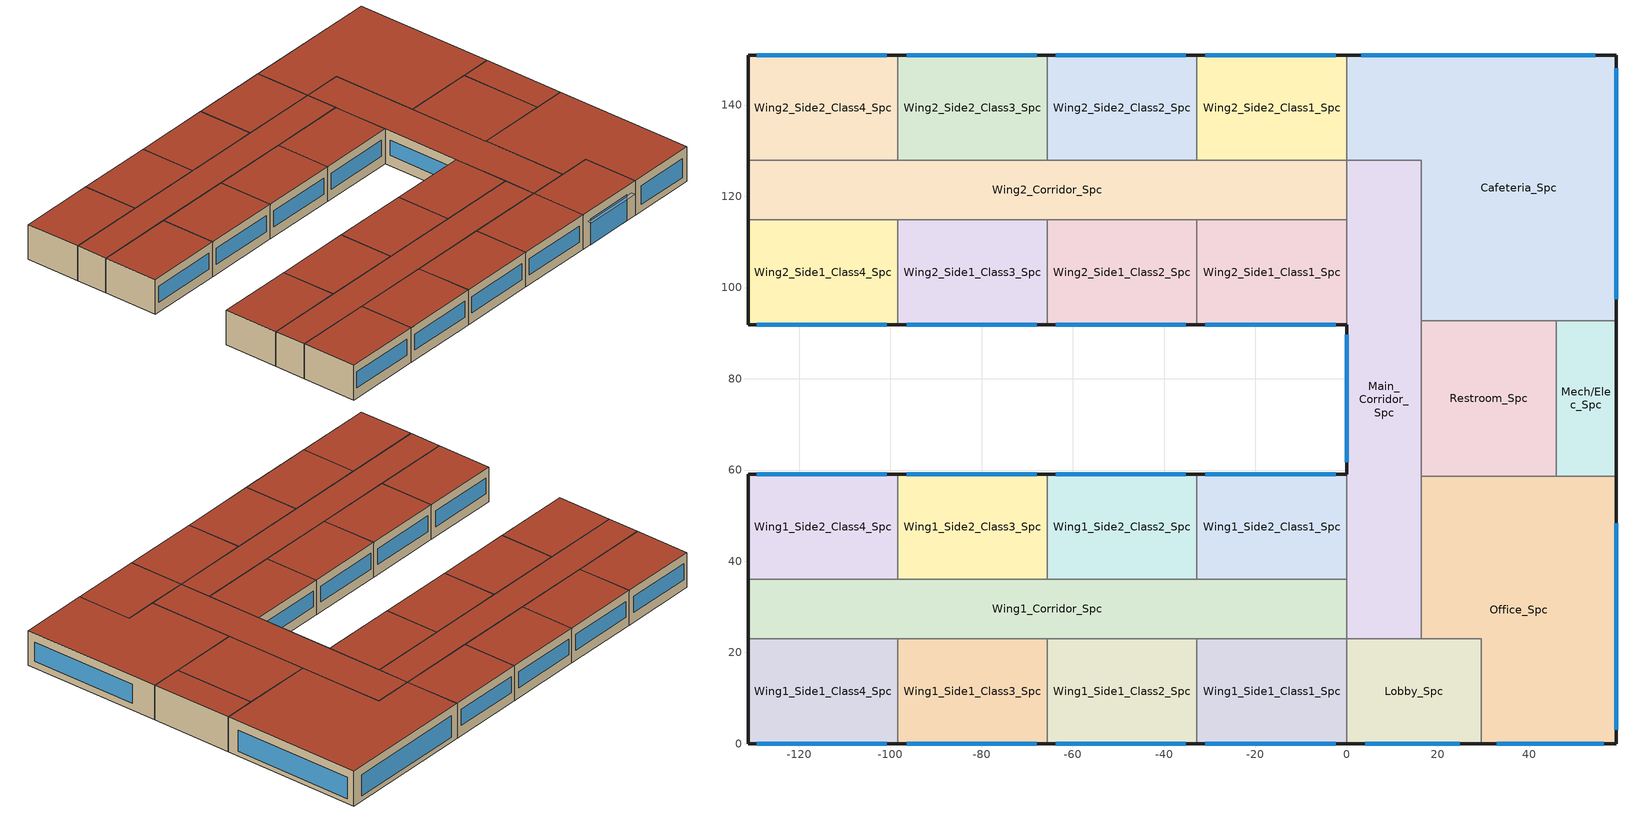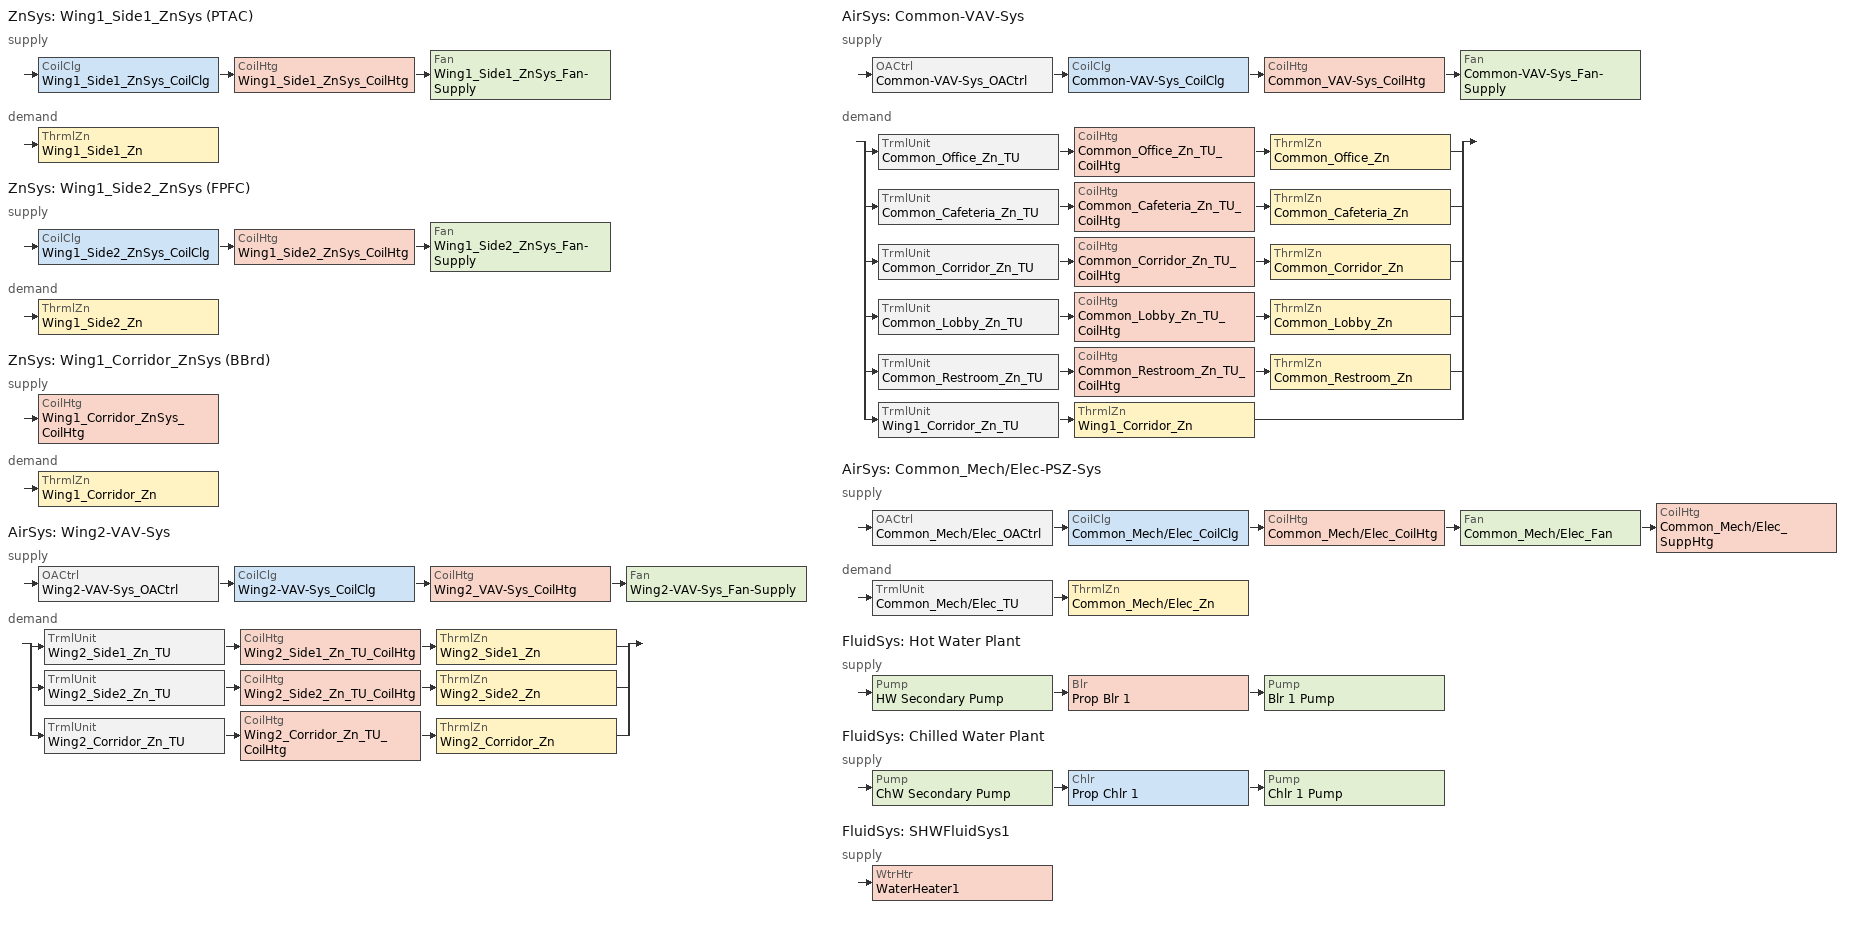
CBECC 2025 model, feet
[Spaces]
Cafeteria_Spc
 floor ground (Base_CZ12-SlabOnOrBelowGradeF073): 59.06,150.92 59.06,92.7 16.4,92.7 16.4,127.95 0,127.95 0,150.92 z0
 wall outside (Base_CZ12-NonresMetalFrameWallU062): 59.06,92.7 59.06,150.92 0,150.92 z0:14.76
 wall to Restroom_Spc (NACM_Interior Wall): 16.4,92.7 45.93,92.7 z0:14.76
 wall to Main_Corridor_Spc (NACM_Interior Wall): 0,127.95 16.4,127.95 16.4,92.7 z0:14.76
 wall to Wing2_Side2_Class1_Spc (NACM_Interior Wall): 0,150.92 0,144.36 0,127.95 z0:14.76
 wall to Mech/Elec_Spc (NACM_Interior Wall): 45.93,92.7 59.06,92.7 z0:14.76
 window (Base_AllCZ_FixedWindowU36): 54.47,150.92 3.25,150.92 / 59.06,97.42 59.06,148.04 z2.04:11.03
 roof outside (Base_CZ12-FlatNonresWoodFramingAndOtherRoofU039): 59.06,92.7 59.06,150.92 0,150.92 0,127.95 16.4,127.95 16.4,92.7 z14.76
Restroom_Spc
 floor ground (Base_CZ12-SlabOnOrBelowGradeF073): 45.93,92.7 45.93,58.68 16.4,58.68 16.4,92.7 z0
 wall to Main_Corridor_Spc (NACM_Interior Wall): 16.4,92.7 16.4,58.68 z0:14.76
 wall to Mech/Elec_Spc (NACM_Interior Wall): 45.93,58.68 45.93,92.7 z0:14.76
 wall to Office_Spc (NACM_Interior Wall): 16.4,58.68 45.93,58.68 z0:14.76
 roof outside (Base_CZ12-FlatNonresWoodFramingAndOtherRoofU039): 45.93,58.68 45.93,92.7 16.4,92.7 16.4,58.68 z14.76
Main_Corridor_Spc
 floor ground (Base_CZ12-SlabOnOrBelowGradeF073): 16.4,127.95 16.4,22.97 0,22.97 0,127.95 z0
 wall outside (Base_CZ12-NonresMetalFrameWallU062): 0,91.86 0,59.06 z0:14.76
 wall to Lobby_Spc (NACM_Interior Wall): 0,22.97 16.4,22.97 z0:14.76
 wall to Wing2_Corridor_Spc (NACM_Interior Wall): 0,127.95 0,114.83 z0:14.76
 wall to Office_Spc (NACM_Interior Wall): 16.4,22.97 16.4,58.68 z0:14.76
 wall to Wing1_Corridor_Spc (NACM_Interior Wall): 0,36.09 0,22.97 z0:14.76
 wall to Wing1_Side2_Class1_Spc (NACM_Interior Wall): 0,59.06 0,36.09 z0:14.76
 wall to Wing2_Side1_Class1_Spc (NACM_Interior Wall): 0,114.83 0,111.55 0,91.86 z0:14.76
 window (Base_AllCZ_FixedWindowU36): 0,89.67 0,61.72 z4.33:10.79
 roof outside (Base_CZ12-FlatNonresWoodFramingAndOtherRoofU039): 16.4,22.97 16.4,127.95 0,127.95 0,22.97 z14.76
Wing2_Side2_Class1_Spc
 floor ground (Base_CZ12-SlabOnOrBelowGradeF073): 0,150.92 0,127.95 -32.81,127.95 -32.81,150.92 z0
 wall outside (Base_CZ12-NonresMetalFrameWallU062): 0,150.92 -32.81,150.92 z0:14.76
 wall to Wing2_Corridor_Spc (NACM_Interior Wall): -32.81,127.95 0,127.95 z0:14.76
 wall to Wing2_Side2_Class2_Spc (NACM_Interior Wall): -32.81,150.92 -32.81,127.95 z0:14.76
 window (Base_AllCZ_FixedWindowU36): -2.4,150.92 -30.94,150.92 z4.27:11.03
 roof outside (Base_CZ12-FlatNonresWoodFramingAndOtherRoofU039): 0,127.95 0,150.92 -32.81,150.92 -32.81,127.95 z14.76
Mech/Elec_Spc
 floor ground (Base_CZ12-SlabOnOrBelowGradeF073): 59.06,92.7 59.06,58.68 45.93,58.68 45.93,92.7 z0
 wall outside (Base_CZ12-NonresMetalFrameWallU062): 59.06,58.68 59.06,92.7 z0:14.76
 wall to Office_Spc (NACM_Interior Wall): 45.93,58.68 59.06,58.68 z0:14.76
 roof outside (Base_CZ12-FlatNonresWoodFramingAndOtherRoofU039): 59.06,58.68 59.06,92.7 45.93,92.7 45.93,58.68 z14.76
Lobby_Spc
 floor ground (Base_CZ12-SlabOnOrBelowGradeF073): 29.53,22.97 29.53,0 0,0 0,22.97 z0
 wall outside (Base_CZ12-NonresMetalFrameWallU062): 0,0 29.53,0 z0:14.76
 wall to Office_Spc (NACM_Interior Wall): 29.53,0 29.53,22.97 16.4,22.97 z0:14.76
 wall to Wing1_Side1_Class1_Spc (NACM_Interior Wall): 0,22.97 0,0 z0:14.76
 window (Base_AllCZ_FixedWindowU36): 4.12,0 24.85,0 z0:10.99
 roof outside (Base_CZ12-FlatNonresWoodFramingAndOtherRoofU039): 29.53,0 29.53,22.97 0,22.97 0,0 z14.76
Office_Spc
 floor ground (Base_CZ12-SlabOnOrBelowGradeF073): 59.06,58.68 59.06,0 29.53,0 29.53,22.97 16.4,22.97 16.4,58.68 z0
 wall outside (Base_CZ12-NonresMetalFrameWallU062): 29.53,0 59.06,0 59.06,58.68 z0:14.76
 window (Base_AllCZ_FixedWindowU36): 59.06,3.07 59.06,48.28 z2.98:11.03; 56.4,0,11.03 32.94,0,11 32.94,0,2.98 56.4,0,2.98
 roof outside (Base_CZ12-FlatNonresWoodFramingAndOtherRoofU039): 59.06,0 59.06,58.68 16.4,58.68 16.4,22.97 29.53,22.97 29.53,0 z14.76
Wing1_Side1_Class1_Spc
 floor ground (Base_CZ12-SlabOnOrBelowGradeF073): 0,22.97 0,0 -32.81,0 -32.81,22.97 z0
 wall outside (Base_CZ12-NonresMetalFrameWallU062): -32.81,0 0,0 z0:14.76
 wall to Wing1_Corridor_Spc (NACM_Interior Wall): 0,22.97 -32.81,22.97 z0:14.76
 wall to Wing1_Side1_Class2_Spc (NACM_Interior Wall): -32.81,22.97 -32.81,0 z0:14.76
 window (Base_AllCZ_FixedWindowU36): -30.94,0 -2.4,0 z4.27:11.03
 roof outside (Base_CZ12-FlatNonresWoodFramingAndOtherRoofU039): 0,0 0,22.97 -32.81,22.97 -32.81,0 z14.76
Wing2_Corridor_Spc
 floor ground (Base_CZ12-SlabOnOrBelowGradeF073): 0,127.95 0,114.83 -131.23,114.83 -131.23,127.95 z0
 wall outside (Base_CZ12-NonresMetalFrameWallU062): -131.23,127.95 -131.23,114.83 z0:14.76
 wall to Wing2_Side2_Class4_Spc (NACM_Interior Wall): -98.43,127.95 -131.23,127.95 z0:14.76
 wall to Wing2_Side2_Class3_Spc (NACM_Interior Wall): -65.62,127.95 -98.43,127.95 z0:14.76
 wall to Wing2_Side2_Class2_Spc (NACM_Interior Wall): -32.81,127.95 -65.62,127.95 z0:14.76
 wall to Wing2_Side1_Class1_Spc (NACM_Interior Wall): -32.81,114.83 0,114.83 z0:14.76
 wall to Wing2_Side1_Class2_Spc (NACM_Interior Wall): -65.62,114.83 -32.81,114.83 z0:14.76
 wall to Wing2_Side1_Class3_Spc (NACM_Interior Wall): -98.43,114.83 -65.62,114.83 z0:14.76
 wall to Wing2_Side1_Class4_Spc (NACM_Interior Wall): -131.23,114.83 -98.43,114.83 z0:14.76
 roof outside (Base_CZ12-FlatNonresWoodFramingAndOtherRoofU039): 0,114.83 0,127.95 -131.23,127.95 -131.23,114.83 z14.76
Wing1_Corridor_Spc
 floor ground (Base_CZ12-SlabOnOrBelowGradeF073): 0,36.09 0,22.97 -131.23,22.97 -131.23,36.09 z0
 wall outside (Base_CZ12-NonresMetalFrameWallU062): -131.23,36.09 -131.23,22.97 z0:14.76
 wall to Wing1_Side2_Class4_Spc (NACM_Interior Wall): -98.43,36.09 -131.23,36.09 z0:14.76
 wall to Wing1_Side2_Class3_Spc (NACM_Interior Wall): -65.62,36.09 -98.43,36.09 z0:14.76
 wall to Wing1_Side2_Class2_Spc (NACM_Interior Wall): -32.81,36.09 -65.62,36.09 z0:14.76
 wall to Wing1_Side2_Class1_Spc (NACM_Interior Wall): 0,36.09 -32.81,36.09 z0:14.76
 wall to Wing1_Side1_Class2_Spc (NACM_Interior Wall): -65.62,22.97 -32.81,22.97 z0:14.76
 wall to Wing1_Side1_Class3_Spc (NACM_Interior Wall): -98.43,22.97 -65.62,22.97 z0:14.76
 wall to Wing1_Side1_Class4_Spc (NACM_Interior Wall): -131.23,22.97 -98.43,22.97 z0:14.76
 roof outside (Base_CZ12-FlatNonresWoodFramingAndOtherRoofU039): 0,22.97 0,36.09 -131.23,36.09 -131.23,22.97 z14.76
Wing1_Side2_Class1_Spc
 floor ground (Base_CZ12-SlabOnOrBelowGradeF073): 0,59.06 0,36.09 -32.81,36.09 -32.81,59.06 z0
 wall outside (Base_CZ12-NonresMetalFrameWallU062): 0,59.06 -32.81,59.06 z0:14.76
 wall to Wing1_Side2_Class2_Spc (NACM_Interior Wall): -32.81,59.06 -32.81,36.09 z0:14.76
 window (Base_AllCZ_FixedWindowU36): -2.4,59.06 -30.94,59.06 z4.27:11.03
 roof outside (Base_CZ12-FlatNonresWoodFramingAndOtherRoofU039): 0,36.09 0,59.06 -32.81,59.06 -32.81,36.09 z14.76
Wing2_Side1_Class1_Spc
 floor ground (Base_CZ12-SlabOnOrBelowGradeF073): 0,114.83 0,91.86 -32.81,91.86 -32.81,114.83 z0
 wall outside (Base_CZ12-NonresMetalFrameWallU062): -32.81,91.86 0,91.86 z0:14.76
 wall to Wing2_Side1_Class2_Spc (NACM_Interior Wall): -32.81,114.83 -32.81,91.86 z0:14.76
 window (Base_AllCZ_FixedWindowU36): -30.94,91.86 -2.4,91.86 z4.27:11.03
 roof outside (Base_CZ12-FlatNonresWoodFramingAndOtherRoofU039): 0,91.86 0,114.83 -32.81,114.83 -32.81,91.86 z14.76
Wing1_Side2_Class4_Spc
 floor ground (Base_CZ12-SlabOnOrBelowGradeF073): -98.43,59.06 -98.43,36.09 -131.23,36.09 -131.23,59.06 z0
 wall outside (Base_CZ12-NonresMetalFrameWallU062): -98.43,59.06 -131.23,59.06 -131.23,36.09 z0:14.76
 wall to Wing1_Side2_Class3_Spc (NACM_Interior Wall): -98.43,36.09 -98.43,59.06 z0:14.76
 window (Base_AllCZ_FixedWindowU36): -100.83,59.06 -129.37,59.06 z4.27:11.03
 roof outside (Base_CZ12-FlatNonresWoodFramingAndOtherRoofU039): -98.43,36.09 -98.43,59.06 -131.23,59.06 -131.23,36.09 z14.76
Wing1_Side2_Class3_Spc
 floor ground (Base_CZ12-SlabOnOrBelowGradeF073): -65.62,59.06 -65.62,36.09 -98.43,36.09 -98.43,59.06 z0
 wall outside (Base_CZ12-NonresMetalFrameWallU062): -65.62,59.06 -98.43,59.06 z0:14.76
 wall to Wing1_Side2_Class2_Spc (NACM_Interior Wall): -65.62,36.09 -65.62,59.06 z0:14.76
 window (Base_AllCZ_FixedWindowU36): -67.89,59.06 -96.43,59.06 z4.27:11.03
 roof outside (Base_CZ12-FlatNonresWoodFramingAndOtherRoofU039): -65.62,36.09 -65.62,59.06 -98.43,59.06 -98.43,36.09 z14.76
Wing1_Side2_Class2_Spc
 floor ground (Base_CZ12-SlabOnOrBelowGradeF073): -32.81,59.06 -32.81,36.09 -65.62,36.09 -65.62,59.06 z0
 wall outside (Base_CZ12-NonresMetalFrameWallU062): -32.81,59.06 -65.62,59.06 z0:14.76
 window (Base_AllCZ_FixedWindowU36): -35.24,59.06 -63.79,59.06 z4.27:11.03
 roof outside (Base_CZ12-FlatNonresWoodFramingAndOtherRoofU039): -32.81,36.09 -32.81,59.06 -65.62,59.06 -65.62,36.09 z14.76
Wing1_Side1_Class2_Spc
 floor ground (Base_CZ12-SlabOnOrBelowGradeF073): -32.81,22.97 -32.81,0 -65.62,0 -65.62,22.97 z0
 wall outside (Base_CZ12-NonresMetalFrameWallU062): -65.62,0 -32.81,0 z0:14.76
 wall to Wing1_Side1_Class3_Spc (NACM_Interior Wall): -65.62,22.97 -65.62,0 z0:14.76
 window (Base_AllCZ_FixedWindowU36): -63.79,0 -35.24,0 z4.27:11.03
 roof outside (Base_CZ12-FlatNonresWoodFramingAndOtherRoofU039): -32.81,0 -32.81,22.97 -65.62,22.97 -65.62,0 z14.76
Wing1_Side1_Class3_Spc
 floor ground (Base_CZ12-SlabOnOrBelowGradeF073): -65.62,22.97 -65.62,0 -98.43,0 -98.43,22.97 z0
 wall outside (Base_CZ12-NonresMetalFrameWallU062): -98.43,0 -65.62,0 z0:14.76
 wall to Wing1_Side1_Class4_Spc (NACM_Interior Wall): -98.43,22.97 -98.43,0 z0:14.76
 window (Base_AllCZ_FixedWindowU36): -96.43,0 -67.89,0 z4.27:11.03
 roof outside (Base_CZ12-FlatNonresWoodFramingAndOtherRoofU039): -65.62,0 -65.62,22.97 -98.43,22.97 -98.43,0 z14.76
Wing1_Side1_Class4_Spc
 floor ground (Base_CZ12-SlabOnOrBelowGradeF073): -98.43,22.97 -98.43,0 -131.23,0 -131.23,22.97 z0
 wall outside (Base_CZ12-NonresMetalFrameWallU062): -131.23,22.97 -131.23,0 -98.43,0 z0:14.76
 window (Base_AllCZ_FixedWindowU36): -129.37,0 -100.83,0 z4.27:11.03
 roof outside (Base_CZ12-FlatNonresWoodFramingAndOtherRoofU039): -98.43,0 -98.43,22.97 -131.23,22.97 -131.23,0 z14.76
Wing2_Side2_Class4_Spc
 floor ground (Base_CZ12-SlabOnOrBelowGradeF073): -98.43,150.92 -98.43,127.95 -131.23,127.95 -131.23,150.92 z0
 wall outside (Base_CZ12-NonresMetalFrameWallU062): -98.43,150.92 -131.23,150.92 -131.23,127.95 z0:14.76
 wall to Wing2_Side2_Class3_Spc (NACM_Interior Wall): -98.43,127.95 -98.43,150.92 z0:14.76
 window (Base_AllCZ_FixedWindowU36): -100.83,150.92 -129.37,150.92 z4.27:11.03
 roof outside (Base_CZ12-FlatNonresWoodFramingAndOtherRoofU039): -98.43,127.95 -98.43,150.92 -131.23,150.92 -131.23,127.95 z14.76
Wing2_Side2_Class3_Spc
 floor ground (Base_CZ12-SlabOnOrBelowGradeF073): -65.62,150.92 -65.62,127.95 -98.43,127.95 -98.43,150.92 z0
 wall outside (Base_CZ12-NonresMetalFrameWallU062): -65.62,150.92 -98.43,150.92 z0:14.76
 wall to Wing2_Side2_Class2_Spc (NACM_Interior Wall): -65.62,127.95 -65.62,150.92 z0:14.76
 window (Base_AllCZ_FixedWindowU36): -67.89,150.92 -96.43,150.92 z4.27:11.03
 roof outside (Base_CZ12-FlatNonresWoodFramingAndOtherRoofU039): -65.62,127.95 -65.62,150.92 -98.43,150.92 -98.43,127.95 z14.76
Wing2_Side2_Class2_Spc
 floor ground (Base_CZ12-SlabOnOrBelowGradeF073): -32.81,150.92 -32.81,127.95 -65.62,127.95 -65.62,150.92 z0
 wall outside (Base_CZ12-NonresMetalFrameWallU062): -32.81,150.92 -65.62,150.92 z0:14.76
 window (Base_AllCZ_FixedWindowU36): -35.24,150.92 -63.79,150.92 z4.27:11.03
 roof outside (Base_CZ12-FlatNonresWoodFramingAndOtherRoofU039): -32.81,127.95 -32.81,150.92 -65.62,150.92 -65.62,127.95 z14.76
Wing2_Side1_Class2_Spc
 floor ground (Base_CZ12-SlabOnOrBelowGradeF073): -32.81,114.83 -32.81,91.86 -65.62,91.86 -65.62,114.83 z0
 wall outside (Base_CZ12-NonresMetalFrameWallU062): -65.62,91.86 -32.81,91.86 z0:14.76
 wall to Wing2_Side1_Class3_Spc (NACM_Interior Wall): -65.62,114.83 -65.62,91.86 z0:14.76
 window (Base_AllCZ_FixedWindowU36): -63.79,91.86 -35.24,91.86 z4.27:11.03
 roof outside (Base_CZ12-FlatNonresWoodFramingAndOtherRoofU039): -32.81,91.86 -32.81,114.83 -65.62,114.83 -65.62,91.86 z14.76
Wing2_Side1_Class3_Spc
 floor ground (Base_CZ12-SlabOnOrBelowGradeF073): -65.62,114.83 -65.62,91.86 -98.43,91.86 -98.43,114.83 z0
 wall outside (Base_CZ12-NonresMetalFrameWallU062): -98.43,91.86 -65.62,91.86 z0:14.76
 wall to Wing2_Side1_Class4_Spc (NACM_Interior Wall): -98.43,114.83 -98.43,91.86 z0:14.76
 window (Base_AllCZ_FixedWindowU36): -96.43,91.86 -67.89,91.86 z4.27:11.03
 roof outside (Base_CZ12-FlatNonresWoodFramingAndOtherRoofU039): -65.62,91.86 -65.62,114.83 -98.43,114.83 -98.43,91.86 z14.76
Wing2_Side1_Class4_Spc
 floor ground (Base_CZ12-SlabOnOrBelowGradeF073): -98.43,114.83 -98.43,91.86 -131.23,91.86 -131.23,114.83 z0
 wall outside (Base_CZ12-NonresMetalFrameWallU062): -131.23,114.83 -131.23,91.86 -98.43,91.86 z0:14.76
 window (Base_AllCZ_FixedWindowU36): -129.37,91.86 -100.83,91.86 z4.27:11.03
 roof outside (Base_CZ12-FlatNonresWoodFramingAndOtherRoofU039): -98.43,91.86 -98.43,114.83 -131.23,114.83 -131.23,91.86 z14.76
shading: 2.12,0 2.12,-2 26.85,-2 26.85,0 z10.99
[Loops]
ZnSys 'Wing1_Side1_ZnSys (PTAC)'
 supply: CoilClg 'Wing1_Side1_ZnSys_CoilClg' > CoilHtg 'Wing1_Side1_ZnSys_CoilHtg' > Fan 'Wing1_Side1_ZnSys_Fan-Supply'
 demand: ThrmlZn 'Wing1_Side1_Zn'
ZnSys 'Wing1_Side2_ZnSys (FPFC)'
 supply: CoilClg 'Wing1_Side2_ZnSys_CoilClg' > CoilHtg 'Wing1_Side2_ZnSys_CoilHtg' > Fan 'Wing1_Side2_ZnSys_Fan-Supply'
 demand: ThrmlZn 'Wing1_Side2_Zn'
ZnSys 'Wing1_Corridor_ZnSys (BBrd)'
 supply: CoilHtg 'Wing1_Corridor_ZnSys_CoilHtg'
 demand: ThrmlZn 'Wing1_Corridor_Zn'
AirSys 'Wing2-VAV-Sys'
 supply: OACtrl 'Wing2-VAV-Sys_OACtrl' > CoilClg 'Wing2-VAV-Sys_CoilClg' > CoilHtg 'Wing2_VAV-Sys_CoilHtg' > Fan 'Wing2-VAV-Sys_Fan-Supply'
 demand: split
  | TrmlUnit 'Wing2_Side1_Zn_TU' > CoilHtg 'Wing2_Side1_Zn_TU_CoilHtg' > ThrmlZn 'Wing2_Side1_Zn'
  | TrmlUnit 'Wing2_Side2_Zn_TU' > CoilHtg 'Wing2_Side2_Zn_TU_CoilHtg' > ThrmlZn 'Wing2_Side2_Zn'
  | TrmlUnit 'Wing2_Corridor_Zn_TU' > CoilHtg 'Wing2_Corridor_Zn_TU_CoilHtg' > ThrmlZn 'Wing2_Corridor_Zn'
AirSys 'Common-VAV-Sys'
 supply: OACtrl 'Common-VAV-Sys_OACtrl' > CoilClg 'Common-VAV-Sys_CoilClg' > CoilHtg 'Common_VAV-Sys_CoilHtg' > Fan 'Common-VAV-Sys_Fan-Supply'
 demand: split
  | TrmlUnit 'Common_Office_Zn_TU' > CoilHtg 'Common_Office_Zn_TU_CoilHtg' > ThrmlZn 'Common_Office_Zn'
  | TrmlUnit 'Common_Cafeteria_Zn_TU' > CoilHtg 'Common_Cafeteria_Zn_TU_CoilHtg' > ThrmlZn 'Common_Cafeteria_Zn'
  | TrmlUnit 'Common_Corridor_Zn_TU' > CoilHtg 'Common_Corridor_Zn_TU_CoilHtg' > ThrmlZn 'Common_Corridor_Zn'
  | TrmlUnit 'Common_Lobby_Zn_TU' > CoilHtg 'Common_Lobby_Zn_TU_CoilHtg' > ThrmlZn 'Common_Lobby_Zn'
  | TrmlUnit 'Common_Restroom_Zn_TU' > CoilHtg 'Common_Restroom_Zn_TU_CoilHtg' > ThrmlZn 'Common_Restroom_Zn'
  | TrmlUnit 'Wing1_Corridor_Zn_TU' > ThrmlZn 'Wing1_Corridor_Zn'
AirSys 'Common_Mech/Elec-PSZ-Sys'
 supply: OACtrl 'Common_Mech/Elec_OACtrl' > CoilClg 'Common_Mech/Elec_CoilClg' > CoilHtg 'Common_Mech/Elec_CoilHtg' > Fan 'Common_Mech/Elec_Fan' > CoilHtg 'Common_Mech/Elec_SuppHtg'
 demand: TrmlUnit 'Common_Mech/Elec_TU' > ThrmlZn 'Common_Mech/Elec_Zn'
FluidSys 'Hot Water Plant'
 supply: Pump 'HW Secondary Pump' > Blr 'Prop Blr 1' > Pump 'Blr 1 Pump'
FluidSys 'Chilled Water Plant'
 supply: Pump 'ChW Secondary Pump' > Chlr 'Prop Chlr 1' > Pump 'Chlr 1 Pump'
FluidSys 'SHWFluidSys1'
 supply: WtrHtr 'WaterHeater1'
[Proj]
010312-SchSml-VAVFluidZnSys: ZipCode=95814; AirBarrier=Air barrier - not verified
[Bldg]
Primary School: TotStoryCnt=1; AboveGrdStoryCnt=1
[ConsAssm]
Base_CZ12-NonresMetalFrameWallU062: CompatibleSurfType=ExteriorWall; MatRef[1]=Stucco - 7/8 in.; MatRef[2]=Compliance Insulation R13.99; MatRef[3]=Air - Metal Wall Framing - 16 or 24 in. OC; MatRef[4]=Gypsum Board - 1/2 in.
Base_CZ12-FlatNonresWoodFramingAndOtherRoofU039: CompatibleSurfType=Roof; MatRef[1]=Metal Standing Seam - 1/16 in.; MatRef[2]=Compliance Insulation R24.86; CRRCInitialRefl=0.63; CRRCAgedRefl=0.63; CRRCInitialEmit=0.85; CRRCAgedEmit=0.85; CRRCProdID=XXXX-XXXX
Base_CZ12-SlabOnOrBelowGradeF073: CompatibleSurfType=UndergroundFloor; MatRef[1]=Concrete - 140 lb/ft3 - 6 in.; SlabType=UnheatedSlabOnGrade
NACM_Interior Wall: CompatibleSurfType=InteriorWall; MatRef[1]=NACM_Gypsum Board 5/8in; MatRef[2]=NACM_Gypsum Board 5/8in
[Mat]
Name | CodeCat | CodeItem
Stucco - 7/8 in. | Plastering Materials | Stucco - 7/8 in.
Compliance Insulation R13.99 | Insulation Board | Compliance Insulation R13.99
Air - Metal Wall Framing - 16 or 24 in. OC | Air | Air - Metal Wall Framing - 16 or 24 in. OC
Gypsum Board - 1/2 in. | Bldg Board and Siding | Gypsum Board - 1/2 in.
Metal Standing Seam - 1/16 in. | Roofing | Metal Standing Seam - 1/16 in.
Compliance Insulation R24.86 | Insulation Board | Compliance Insulation R24.86
Concrete - 140 lb/ft3 - 6 in. | Concrete | Concrete - 140 lb/ft3 - 6 in.
NACM_Gypsum Board 5/8in | Bldg Board and Siding | Gypsum Board - 5/8 in.
[FenCons]
Base_AllCZ_FixedWindowU36: FenType=VerticalFenestration; FenProdType=FixedWindow; AssmContext=Manufactured; CertificationMthd=NFRCRated; SHGC=0.25; UFactor=0.36; VT=0.42
[Story]
Level 1
[Spc] Story=Level 1
Name | ThrmlZnRef | Vol | SpcFuncDefaultsRef | SHWFluidSegRef | OccSensorCtrl | CondgType
Cafeteria_Spc | Common_Cafeteria_Zn | 42220.3 | Cafeteria Defaults | SHWSupply1
Lobby_Spc | Common_Lobby_Zn | 10011.7 | Corridor/Lobby Defaults |  | 1
Main_Corridor_Spc | Common_Corridor_Zn | 25426.6 | Corridor/Lobby Defaults |  | 1
Mech/Elec_Spc | Common_Mech/Elec_Zn | 6591.85 | Elec/Mech Room Defaults | SHWSupply1 |  | DirectlyConditioned
Office_Spc | Common_Office_Zn | 32500.4 | Office Defaults | SHWSupply1
Restroom_Spc | Common_Restroom_Zn | 14831.7 | Corridor/Lobby Defaults |  | 1
Wing1_Corridor_Spc | Wing1_Corridor_Zn | 25426.6 | Corridor/Lobby Defaults |  | 1
Wing1_Side1_Class1_Spc; Wing1_Side1_Class2_Spc; Wing1_Side1_Class3_Spc; Wing1_Side1_Class4_Spc | Wing1_Side1_Zn | 11124.1 | Library Reading Area Defaults | SHWSupply1
Wing1_Side2_Class1_Spc; Wing1_Side2_Class2_Spc; Wing1_Side2_Class3_Spc | Wing1_Side2_Zn | 11124.1 | Library Stacks Defaults | SHWSupply1
Wing1_Side2_Class4_Spc | Wing1_Side2_Zn | 11124.1 | Library Reading Area Defaults | SHWSupply1
Wing2_Corridor_Spc | Wing2_Corridor_Zn | 25426.6 | Corridor/Lobby Defaults |  | 1
Wing2_Side1_Class1_Spc; Wing2_Side1_Class2_Spc; Wing2_Side1_Class3_Spc; Wing2_Side1_Class4_Spc | Wing2_Side1_Zn | 11124.1 | Classroom Defaults | SHWSupply1
Wing2_Side2_Class1_Spc; Wing2_Side2_Class2_Spc; Wing2_Side2_Class3_Spc; Wing2_Side2_Class4_Spc | Wing2_Side2_Zn | 11124.1 | Classroom Defaults | SHWSupply1
[ZnSys] AvailSchRef=School HVAC Sch
Name | Type | Cnt
Wing1_Side1_ZnSys (PTAC) | PTAC | 4
Wing1_Side2_ZnSys (FPFC) | FPFC | 4
Wing1_Corridor_ZnSys (BBrd) | Baseboard
[CoilClg]
Name | Sys | Type | FuelSrc | CndsrType | FluidSegInRef | FluidSegOutRef
Wing1_Side1_ZnSys_CoilClg | Wing1_Side1_ZnSys (PTAC) | DirectExpansion | Electric | Air
Wing1_Side2_ZnSys_CoilClg | Wing1_Side2_ZnSys (FPFC) | ChilledWater |  |  | ChW Secondary Supply | ChW Secondary Return
Wing2-VAV-Sys_CoilClg | Wing2-VAV-Sys | ChilledWater |  |  | ChW Secondary Supply | ChW Secondary Return
Common-VAV-Sys_CoilClg | Common-VAV-Sys | ChilledWater |  |  | ChW Secondary Supply | ChW Secondary Return
Common_Mech/Elec_CoilClg | Common_Mech/Elec-PSZ-Sys | DirectExpansion | Electric | Air
[CoilHtg]
Wing1_Side1_ZnSys_CoilHtg: Sys=Wing1_Side1_ZnSys (PTAC); Type=HotWater; FluidSegInRef=HW Secondary Supply; FluidSegOutRef=HW Secondary Return
Wing1_Side2_ZnSys_CoilHtg: Sys=Wing1_Side2_ZnSys (FPFC); Type=HotWater; FluidSegInRef=HW Secondary Supply; FluidSegOutRef=HW Secondary Return
Wing1_Corridor_ZnSys_CoilHtg: Sys=Wing1_Corridor_ZnSys (BBrd); Type=HotWater; FluidSegInRef=HW Secondary Supply; FluidSegOutRef=HW Secondary Return; CapTotNetRtd=70000
Wing2_VAV-Sys_CoilHtg; Wing2_Side1_Zn_TU_CoilHtg; Wing2_Side2_Zn_TU_CoilHtg; Wing2_Corridor_Zn_TU_CoilHtg: Sys=Wing2-VAV-Sys; Type=HotWater; FluidSegInRef=HW Secondary Supply; FluidSegOutRef=HW Secondary Return
Common_VAV-Sys_CoilHtg; Common_Office_Zn_TU_CoilHtg; Common_Cafeteria_Zn_TU_CoilHtg; Common_Corridor_Zn_TU_CoilHtg; Common_Lobby_Zn_TU_CoilHtg; Common_Restroom_Zn_TU_CoilHtg: Sys=Common-VAV-Sys; Type=HotWater; FluidSegInRef=HW Secondary Supply; FluidSegOutRef=HW Secondary Return
Common_Mech/Elec_CoilHtg: Sys=Common_Mech/Elec-PSZ-Sys; Type=HeatPump; FuelSrc=Electric; CndsrType=Air; HtPumpCOP=3.1; HtPumpSuppCoilHtgRef=Common_Mech/Elec_SuppHtg; HtPumpCprsrLockoutTemp=32; HtPumpSuppTemp=40; HtPumpCrankcaseHtrCap=150; HtPumpCrankcaseCtrlTemp=40; HtPumpDefHtSrc=Electric; HtPumpDefHtrCap=3413; HtPumpDefCtrl=TimedCycle
Common_Mech/Elec_SuppHtg: Sys=Common_Mech/Elec-PSZ-Sys; Type=Resistance; FuelSrc=Electric
[Fan]
Name | Sys | CtrlMthd | ModelingMthd | FlowEff | TotStaticPress | MtrType | MtrPoleCnt | MtrEff | MtrPos | CentType | MtrBHP | MtrHP
Wing1_Side1_ZnSys_Fan-Supply | Wing1_Side1_ZnSys (PTAC) | ConstantVolume | StaticPressure | 0.45 | 0.5 | Open | 4 | 0.85 | NotInAirStream
Wing1_Side2_ZnSys_Fan-Supply | Wing1_Side2_ZnSys (FPFC) | ConstantVolume | StaticPressure | 0.45 | 0.5 | Open | 4 | 0.85 | NotInAirStream
Wing2-VAV-Sys_Fan-Supply | Wing2-VAV-Sys | VariableSpeedDrive |  | 0.61 |  | Open | 4 | 0.9 | InAirStream | AirFoil | 9.21 | 10
Common-VAV-Sys_Fan-Supply | Common-VAV-Sys | VariableSpeedDrive |  | 0.61 |  | Open | 4 | 0.9 | InAirStream | AirFoil | 10.963 | 12.5
Common_Mech/Elec_Fan | Common_Mech/Elec-PSZ-Sys | ConstantVolume |  | 0.61 |  |  |  | 0.85 | InAirStream
[AirSys] AvailSchRef=School HVAC Sch
Name | Type | CtrlSysType | ReheatCtrlMthd | OptStart | ClgCtrl | ClRstSupHi | ClRstSupLow | ClRstOutdrLow | ClRstOutdrHi | CtrlZnRef
Wing2-VAV-Sys | VAV | DDCToZone | DualMaximum | 1 | WarmestReset | 60 | 55
Common-VAV-Sys | VAV | DDCToZone |  | 1 | OutsideAirReset | 60 | 55 | 70 | 55
Common_Mech/Elec-PSZ-Sys | SZHP |  |  |  |  |  |  |  |  | Common_Mech/Elec_Zn
[AirSeg]
Name | Sys | Type | Path
Wing2-VAV-Sys_AirSeg-Supply | Wing2-VAV-Sys | Supply | Ducted
Wing2-VAV-Sys_AirSeg-Relief | Wing2-VAV-Sys | Relief | Direct
Common-VAV-Sys_AirSeg-Supply | Common-VAV-Sys | Supply | Ducted
Common-VAV-Sys_AirSeg-Relief | Common-VAV-Sys | Relief | Direct
Common_Mech/Elec_AirSeg-Supply | Common_Mech/Elec-PSZ-Sys | Supply | Ducted
Common_Mech/Elec_AirSeg-Return | Common_Mech/Elec-PSZ-Sys | Return | Direct
[OACtrl] EconoCtrlMthd=DifferentialDryBulb; EconoIntegration=Integrated; EconoHiTempLockout=80
Name | Sys | AirSegSupRef | AirSegRetRef
Wing2-VAV-Sys_OACtrl | Wing2-VAV-Sys | Wing2-VAV-Sys_AirSeg-Supply | Wing2-VAV-Sys_AirSeg-Relief
Common-VAV-Sys_OACtrl | Common-VAV-Sys | Common-VAV-Sys_AirSeg-Supply | Common-VAV-Sys_AirSeg-Relief
Common_Mech/Elec_OACtrl | Common_Mech/Elec-PSZ-Sys | Common_Mech/Elec_AirSeg-Supply | Common_Mech/Elec_AirSeg-Return
[TrmlUnit]
Name | Sys | Type | ZnServedRef | Cnt | PriAirSegRef | PriAirFlowMax | PriAirFlowMin
Wing2_Side1_Zn_TU | Wing2-VAV-Sys | VAVReheatBox | Wing2_Side1_Zn | 4 | Wing2-VAV-Sys_AirSeg-Supply
Wing2_Side2_Zn_TU | Wing2-VAV-Sys | VAVReheatBox | Wing2_Side2_Zn | 4 | Wing2-VAV-Sys_AirSeg-Supply
Wing2_Corridor_Zn_TU | Wing2-VAV-Sys | VAVReheatBox | Wing2_Corridor_Zn |  | Wing2-VAV-Sys_AirSeg-Supply
Common_Office_Zn_TU | Common-VAV-Sys | VAVReheatBox | Common_Office_Zn |  | Common-VAV-Sys_AirSeg-Supply
Common_Cafeteria_Zn_TU | Common-VAV-Sys | VAVReheatBox | Common_Cafeteria_Zn |  | Common-VAV-Sys_AirSeg-Supply | 5000
Common_Corridor_Zn_TU | Common-VAV-Sys | VAVReheatBox | Common_Corridor_Zn |  | Common-VAV-Sys_AirSeg-Supply
Common_Lobby_Zn_TU | Common-VAV-Sys | VAVReheatBox | Common_Lobby_Zn |  | Common-VAV-Sys_AirSeg-Supply |  | 300
Common_Restroom_Zn_TU | Common-VAV-Sys | VAVReheatBox | Common_Restroom_Zn |  | Common-VAV-Sys_AirSeg-Supply | 500
Wing1_Corridor_Zn_TU | Common-VAV-Sys | VAVNoReheatBox | Wing1_Corridor_Zn |  | Common-VAV-Sys_AirSeg-Supply | 500 | 500
Common_Mech/Elec_TU | Common_Mech/Elec-PSZ-Sys | Uncontrolled | Common_Mech/Elec_Zn |  | Common_Mech/Elec_AirSeg-Supply
[ThrmlZn] Type=Conditioned; HtgTstatSchRef=Heating Tstat Sch
Name | PriAirCondgSysRef[1] | ClgTstatSchRef | HVACZnCnt | VentSysRef | VentCtrlMthd
Common_Restroom_Zn; Common_Lobby_Zn; Common_Corridor_Zn; Common_Office_Zn | Common-VAV-Sys | Cooling Tstat Sch
Common_Mech/Elec_Zn | Common_Mech/Elec-PSZ-Sys | Cooling Tstat Sch
Wing1_Side1_Zn | Wing1_Side1_ZnSys (PTAC) | Cooling Tstat Sch | 4
Wing1_Corridor_Zn | Wing1_Corridor_ZnSys (BBrd) |  |  | Common-VAV-Sys
Wing1_Side2_Zn | Wing1_Side2_ZnSys (FPFC) | Cooling Tstat Sch | 4
Wing2_Corridor_Zn | Wing2-VAV-Sys | Cooling Tstat Sch
Wing2_Side2_Zn; Wing2_Side1_Zn | Wing2-VAV-Sys | Cooling Tstat Sch | 4 |  | CO2Sensors
Common_Cafeteria_Zn | Common-VAV-Sys | Cooling Tstat Sch |  |  | CO2Sensors
[FluidSys]
Name | Type | CtrlType
Hot Water Plant | HotWater
Chilled Water Plant | ChilledWater | DDC
SHWFluidSys1 | ServiceHotWater
[Blr]
Prop Blr 1: Sys=Hot Water Plant; Type=HotWater; FuelSrc=Gas; DraftType=Natural; FluidSegInRef=HW Primary Return; FluidSegOutRef=HW Primary Supply; CapRtd=620000; ThrmlEff=0.85
[Pump]
Name | Sys | SpdCtrl
Blr 1 Pump | Hot Water Plant
HW Secondary Pump | Hot Water Plant | VariableSpeed
Chlr 1 Pump | Chilled Water Plant
ChW Secondary Pump | Chilled Water Plant | VariableSpeed
[FluidSeg]
Name | Sys | Type | PriSegRef | Src
HW Primary Supply | Hot Water Plant | PrimarySupply
HW Primary Return | Hot Water Plant | PrimaryReturn
HW Secondary Supply | Hot Water Plant | SecondarySupply | HW Primary Supply
HW Secondary Return | Hot Water Plant | SecondaryReturn | HW Primary Return
ChW Primary Supply | Chilled Water Plant | PrimarySupply
ChW Primary Return | Chilled Water Plant | PrimaryReturn
ChW Secondary Supply | Chilled Water Plant | SecondarySupply | ChW Primary Supply
ChW Secondary Return | Chilled Water Plant | SecondaryReturn | ChW Primary Return
SHWSupply1 | SHWFluidSys1 | PrimarySupply
SHWMakeup1 | SHWFluidSys1 | MakeupFluid |  | MunicipalWater
[Chlr]
Prop Chlr 1: Sys=Chilled Water Plant; Type=Screw; FuelSrc=Electric; CndsrType=Air; EvapFluidSegInRef=ChW Primary Return; EvapFluidSegOutRef=ChW Primary Supply; EER=13; IPLVEER=14
[WtrHtr]
WaterHeater1: Sys=SHWFluidSys1; FluidSegOutRef=SHWSupply1; FluidSegMakeupRef=SHWMakeup1; StorCap=350; ThrmlEff=0.85; CapRtd=150000
[SpcFuncDefaults] InfSchRef[1]=School Inf Sch
Name | SpcFunc | OccSchRef | IntLtgRegSchRef | RecptSchRef | ProcElecSchRef | CommRfrgEqpSchRef | ElevSchRef | ProcGasSchRef | HotWtrHtgSchRef | SHWFluidSegRef
Office Defaults | Office Area (>250 square feet) | Office Occup Sch | Office Lighting Sch | Office Plugs Sch | Office Plugs Sch | Office Plugs Sch | Office Elevator Sch | Office Plugs Sch | Office HotWtr Sch
Classroom Defaults | Classroom, Lecture, Training, Vocational Areas | School Occup Sch | School Lighting Sch | School Plugs Sch | School Plugs Sch | School Plugs Sch | School Elevator Sch | School Plugs Sch | School HotWtr Sch
Corridor/Lobby Defaults | Corridor Area | School Occup Sch | School Lighting Sch | School Plugs Sch | School Plugs Sch | School Plugs Sch | School Elevator Sch | School Plugs Sch | School HotWtr Sch | SHWSupply1
Cafeteria Defaults | Dining Area (Cafeteria/Fast Food) | School Occup Sch | School Lighting Sch | School Plugs Sch | School Plugs Sch | School Plugs Sch | School Elevator Sch | School Plugs Sch | School HotWtr Sch
Elec/Mech Room Defaults | Electrical, Mechanical, Telephone Rooms | Office Occup Sch | Office Lighting Sch | Office Plugs Sch | Office Plugs Sch | Office Plugs Sch | Office Elevator Sch | Office Plugs Sch | Office HotWtr Sch
Library Stacks Defaults | Library (Stacks Area) | School Occup Sch | School Lighting Sch | School Plugs Sch | School Plugs Sch | School Plugs Sch | School Elevator Sch | School Plugs Sch | School HotWtr Sch
Library Reading Area Defaults | Library (Reading Area) | School Occup Sch | School Lighting Sch | School Plugs Sch | School Plugs Sch | School Plugs Sch | School Elevator Sch | School Plugs Sch | School HotWtr Sch
[SchDay]
Name | Type | Hr
School Occup WD | Fraction | ( 0, 0, 0, 0, 0, 0, 0, 0.05, 0.75, 0.9, 0.9, 0.8, 0.8, 0.8, 0.8, 0.45, 0.15, 0.05, 0.15, 0.2, 0.2, 0.1, 0, 0 )
School Occup Sat | Fraction | ( 0, 0, 0, 0, 0, 0, 0, 0, 0.1, 0.1, 0.1, 0.1, 0.1, 0, 0, 0, 0, 0, 0, 0, 0, 0, 0, 0 )
School Occup Sun; School Elevator Sat; School Elevator Sun; Office Elevator Sun | Fraction | ( 0, 0, 0, 0, 0, 0, 0, 0, 0, 0, 0, 0, 0, 0, 0, 0, 0, 0, 0, 0, 0, 0, 0, 0 )
School Lighting WD | Fraction | ( 0.05, 0.05, 0.05, 0.05, 0.05, 0.05, 0.05, 0.3, 0.6, 0.65, 0.65, 0.65, 0.55, 0.55, 0.55, 0.5, 0.35, 0.35, 0.35, 0.35, 0.35, 0.3, 0.05, 0.05 )
School Lighting Sat; School Plugs Sat | Fraction | ( 0.05, 0.05, 0.05, 0.05, 0.05, 0.05, 0.05, 0.05, 0.15, 0.15, 0.15, 0.15, 0.15, 0.05, 0.05, 0.05, 0.05, 0.05, 0.05, 0.05, 0.05, 0.05, 0.05, 0.05 )
School Lighting Sun; School Plugs Sun; Office Lighting Sun; Office Plugs Sun | Fraction | ( 0.05, 0.05, 0.05, 0.05, 0.05, 0.05, 0.05, 0.05, 0.05, 0.05, 0.05, 0.05, 0.05, 0.05, 0.05, 0.05, 0.05, 0.05, 0.05, 0.05, 0.05, 0.05, 0.05, 0.05 )
School Plugs WD | Fraction | ( 0.05, 0.05, 0.05, 0.05, 0.05, 0.05, 0.05, 0.3, 0.85, 0.95, 0.95, 0.95, 0.8, 0.8, 0.8, 0.7, 0.5, 0.5, 0.35, 0.35, 0.35, 0.3, 0.05, 0.05 )
School HVAC WD | OnOff | ( 0, 0, 0, 0, 0, 0, 0, 1, 1, 1, 1, 1, 1, 1, 1, 1, 1, 1, 1, 1, 1, 1, 0, 0 )
School HVAC Sat | OnOff | ( 0, 0, 0, 0, 0, 0, 0, 0, 1, 1, 1, 1, 1, 0, 0, 0, 0, 0, 0, 0, 0, 0, 0, 0 )
School HVAC Sun | OnOff | ( 0, 0, 0, 0, 0, 0, 0, 0, 0, 0, 0, 0, 0, 0, 0, 0, 0, 0, 0, 0, 0, 0, 0, 0 )
School HotWtr WD | Fraction | ( 0.05, 0.05, 0.05, 0.05, 0.05, 0.05, 0.05, 0.1, 0.34, 0.6, 0.63, 0.72, 0.79, 0.83, 0.61, 0.65, 0.1, 0.1, 0.19, 0.25, 0.22, 0.22, 0.12, 0.09 )
School HotWtr Sat | Fraction | ( 0.03, 0.03, 0.03, 0.03, 0.03, 0.03, 0.03, 0.03, 0.03, 0.05, 0.05, 0.05, 0.05, 0.03, 0.03, 0.03, 0.03, 0.03, 0.03, 0.03, 0.03, 0.03, 0.03, 0.03 )
School HotWtr Sun | Fraction | ( 0.03, 0.03, 0.03, 0.03, 0.03, 0.03, 0.03, 0.03, 0.05, 0.05, 0.05, 0.05, 0.05, 0.05, 0.03, 0.03, 0.03, 0.03, 0.03, 0.03, 0.03, 0.03, 0.03, 0.03 )
School Elevator WD | Fraction | ( 0, 0, 0, 0, 0, 0, 0, 0, 0.3, 0.3, 0.3, 0.3, 0.3, 0.3, 0.3, 0.15, 0, 0, 0, 0, 0, 0, 0, 0 )
Office Occup WD | Fraction | ( 0, 0, 0, 0, 0, 0, 0.1, 0.2, 0.95, 0.95, 0.95, 0.95, 0.5, 0.95, 0.95, 0.95, 0.95, 0.3, 0.1, 0.1, 0.1, 0.1, 0.05, 0.05 )
Office Occup Sat | Fraction | ( 0, 0, 0, 0, 0, 0, 0.1, 0.1, 0.3, 0.3, 0.3, 0.3, 0.1, 0.1, 0.1, 0.1, 0.1, 0.05, 0.05, 0, 0, 0, 0, 0 )
Office Occup Sun | Fraction | ( 0, 0, 0, 0, 0, 0, 0.05, 0.05, 0.05, 0.05, 0.05, 0.05, 0.05, 0.05, 0.05, 0.05, 0.05, 0.05, 0, 0, 0, 0, 0, 0 )
Office Lighting WD | Fraction | ( 0.05, 0.05, 0.05, 0.05, 0.05, 0.1, 0.1, 0.3, 0.65, 0.65, 0.65, 0.65, 0.65, 0.65, 0.65, 0.65, 0.65, 0.35, 0.3, 0.3, 0.2, 0.2, 0.1, 0.05 )
Office Lighting Sat; Office Plugs Sat | Fraction | ( 0.05, 0.05, 0.05, 0.05, 0.05, 0.05, 0.1, 0.1, 0.3, 0.3, 0.3, 0.3, 0.15, 0.15, 0.15, 0.15, 0.15, 0.05, 0.05, 0.05, 0.05, 0.05, 0.05, 0.05 )
Office Plugs WD | Fraction | ( 0.05, 0.05, 0.05, 0.05, 0.05, 0.1, 0.1, 0.3, 0.9, 0.9, 0.9, 0.9, 0.9, 0.9, 0.9, 0.9, 0.9, 0.5, 0.3, 0.3, 0.2, 0.2, 0.1, 0.05 )
Office HotWtr WD | Fraction | ( 0.05, 0.05, 0.05, 0.05, 0.05, 0.08, 0.07, 0.19, 0.35, 0.38, 0.39, 0.47, 0.57, 0.54, 0.34, 0.33, 0.44, 0.26, 0.21, 0.15, 0.17, 0.08, 0.05, 0.05 )
Office HotWtr Sat | Fraction | ( 0.05, 0.05, 0.05, 0.05, 0.05, 0.08, 0.07, 0.11, 0.15, 0.21, 0.19, 0.23, 0.2, 0.19, 0.15, 0.12, 0.14, 0.07, 0.07, 0.07, 0.07, 0.09, 0.05, 0.05 )
Office HotWtr Sun | Fraction | ( 0.04, 0.04, 0.04, 0.04, 0.04, 0.07, 0.04, 0.04, 0.04, 0.04, 0.04, 0.06, 0.06, 0.09, 0.06, 0.04, 0.04, 0.04, 0.04, 0.04, 0.04, 0.07, 0.04, 0.04 )
Office Elevator WD | Fraction | ( 0, 0, 0, 0, 0, 0, 0, 0.35, 0.69, 0.43, 0.37, 0.43, 0.58, 0.48, 0.37, 0.37, 0.46, 0.62, 0.2, 0.12, 0.04, 0.04, 0, 0 )
Office Elevator Sat | Fraction | ( 0, 0, 0, 0, 0, 0, 0, 0.16, 0.14, 0.21, 0.18, 0.25, 0.21, 0.13, 0.08, 0.04, 0.05, 0.06, 0, 0, 0, 0, 0, 0 )
Cooling Tstat WD | Temperature | ( 80, 80, 80, 80, 80, 80, 75, 75, 75, 75, 75, 75, 75, 75, 75, 75, 75, 75, 75, 75, 75, 75, 80, 80 )
Cooling Tstat Sat | Temperature | ( 80, 80, 80, 80, 80, 80, 75, 75, 75, 75, 75, 75, 75, 75, 75, 75, 75, 75, 75, 80, 80, 80, 80, 80 )
Cooling Tstat Sun | Temperature | ( 80, 80, 80, 80, 80, 80, 80, 80, 80, 80, 80, 80, 80, 80, 80, 80, 80, 80, 80, 80, 80, 80, 80, 80 )
Heating Tstat WD | Temperature | ( 65, 65, 65, 65, 65, 65, 72, 72, 72, 72, 72, 72, 72, 72, 72, 72, 72, 72, 72, 72, 72, 72, 65, 65 )
Heating Tstat Sat | Temperature | ( 65, 65, 65, 65, 65, 65, 72, 72, 72, 72, 72, 72, 72, 72, 72, 72, 72, 72, 72, 65, 65, 65, 65, 65 )
Heating Tstat Sun | Temperature | ( 65, 65, 65, 65, 65, 65, 65, 65, 65, 65, 65, 65, 65, 65, 65, 65, 65, 65, 65, 65, 65, 65, 65, 65 )
School Inf WD | Fraction | ( 1, 1, 1, 1, 1, 1, 1, 0.25, 0.25, 0.25, 0.25, 0.25, 0.25, 0.25, 0.25, 0.25, 0.25, 0.25, 0.25, 0.25, 0.25, 0.25, 1, 1 )
School Inf Sat | Fraction | ( 1, 1, 1, 1, 1, 1, 1, 1, 0.25, 0.25, 0.25, 0.25, 0.25, 1, 1, 1, 1, 1, 1, 1, 1, 1, 1, 0 )
School Inf Sun | Fraction | ( 1, 1, 1, 1, 1, 1, 1, 1, 1, 1, 1, 1, 1, 1, 1, 1, 1, 1, 1, 1, 1, 1, 1, 0 )
[SchWeek]
Name | Type | SchDayWDRef | SchDaySunRef | SchDaySatRef
School Occup Week | Fraction | School Occup WD | School Occup Sun | School Occup Sat
School Lighting Week | Fraction | School Lighting WD | School Lighting Sun | School Lighting Sat
School Plugs Week | Fraction | School Plugs WD | School Plugs Sun | School Plugs Sat
School HVAC Week | OnOff | School HVAC WD | School HVAC Sun | School HVAC Sat
School HotWtr Week | Fraction | School HotWtr WD | School HotWtr Sun | School HotWtr Sat
School Elevator Week | Fraction | School Elevator WD | School Elevator Sun | School Elevator Sat
Office Occup Week | Fraction | Office Occup WD | Office Occup Sun | Office Occup Sat
Office Lighting Week | Fraction | Office Lighting WD | Office Lighting Sun | Office Lighting Sat
Office Plugs Week | Fraction | Office Plugs WD | Office Plugs Sun | Office Plugs Sat
Office HotWtr Week | Fraction | Office HotWtr WD | Office HotWtr Sun | Office HotWtr Sat
Office Elevator Week | Fraction | Office Elevator WD | Office Elevator Sun | Office Elevator Sat
Cooling Tstat Week | Temperature | Cooling Tstat WD | Cooling Tstat Sun | Cooling Tstat Sat
Heating Tstat Week | Temperature | Heating Tstat WD | Heating Tstat Sun | Heating Tstat Sat
School Inf Week | Fraction | School Inf WD | School Inf Sun | School Inf Sat
[Sch]
Name | Type | SchWeekRef[1]
School Occup Sch | Fraction | School Occup Week
School Lighting Sch | Fraction | School Lighting Week
School Plugs Sch | Fraction | School Plugs Week
School HVAC Sch | OnOff | School HVAC Week
School HotWtr Sch | Fraction | School HotWtr Week
School Elevator Sch | Fraction | School Elevator Week
Office Occup Sch | Fraction | Office Occup Week
Office Lighting Sch | Fraction | Office Lighting Week
Office Plugs Sch | Fraction | Office Plugs Week
Office HotWtr Sch | Fraction | Office HotWtr Week
Office Elevator Sch | Fraction | Office Elevator Week
Cooling Tstat Sch | Temperature | Cooling Tstat Week
Heating Tstat Sch | Temperature | Heating Tstat Week
School Inf Sch | Fraction | School Inf Week
